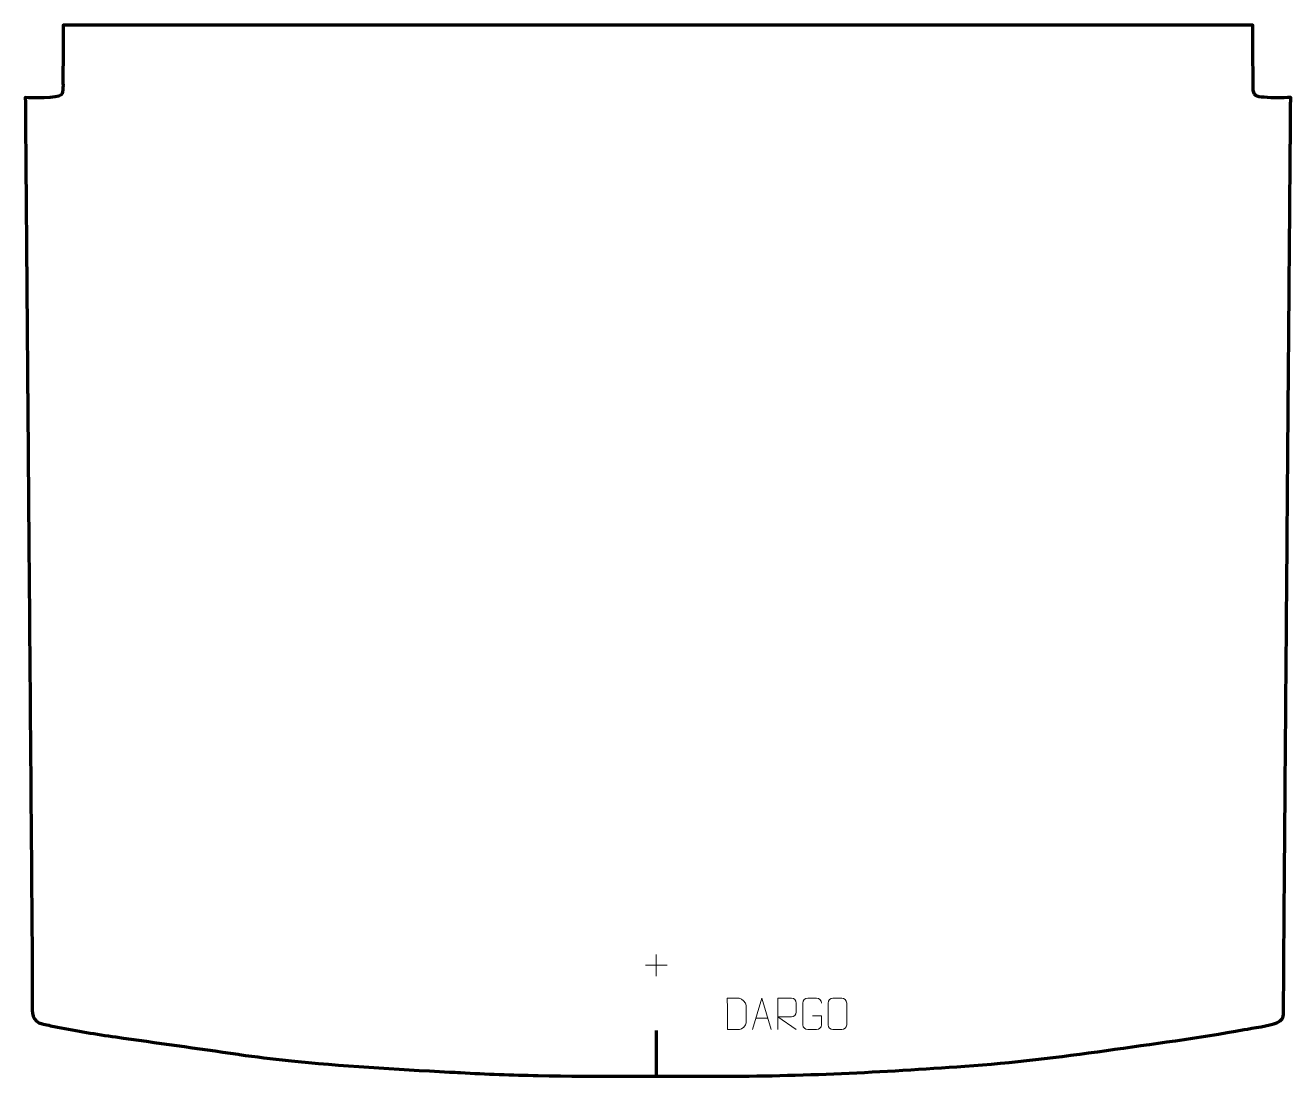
# Model space of a CAD drawing. Header units: millimetres. Extents: x 1056 to 2061, y -93 to 743.
import ezdxf

# ---------------------------------------------------------------- set-up
doc = ezdxf.new("R2010")
doc.units = ezdxf.units.MM
doc.header["$MEASUREMENT"] = 0
doc.layers.add('layer 2', color=7, linetype='Continuous')
doc.layers.add('layer 3', color=7, linetype='Continuous')

msp = doc.modelspace()

# ---------------------------------------------------------------- linework, layer by layer
at = {"layer": 'layer 2', "color": 142, "lineweight": 9}
for points in [[(1557.2954, 4.4141), (1557.2954, 4.4141), (1557.2954, -12.7317), (1557.2954, -12.7317)], [(1548.7225, -4.1588), (1548.7225, -4.1588), (1565.8683, -4.1588), (1565.8683, -4.1588)], [(1636.4903, -46.0265), (1636.4903, -46.0265), (1645.9821, -46.0265), (1645.9821, -46.0265)]]:
    msp.add_open_spline(points, degree=3, dxfattribs=at)
for points, knots in [([(1613.8552, -55.244), (1616.1861, -55.2437), (1621.1342, -55.2676), (1623.4647, -55.268), (1623.4647, -55.268), (1625.389, -55.3733), (1628.7061, -51.8331), (1628.6949, -49.8167), (1628.6949, -49.8167), (1628.6946, -44.049), (1628.6946, -41.8801), (1628.6949, -36.1132), (1628.6949, -36.1132), (1628.6907, -33.976), (1625.3176, -30.3173), (1623.1661, -30.3308), (1623.1661, -30.3308), (1620.8413, -30.3308), (1616.1189, -30.3308), (1613.7938, -30.3308), (1613.7938, -30.3308), (1613.7942, -36.0754), (1613.8555, -49.4991), (1613.8552, -55.244)], [0, 0, 0, 0, 0.142857143, 0.142857143, 0.142857143, 0.142857143, 0.285714286, 0.285714286, 0.285714286, 0.285714286, 0.428571429, 0.428571429, 0.428571429, 0.428571429, 0.571428571, 0.571428571, 0.571428571, 0.571428571, 0.714285714, 0.714285714, 0.714285714, 0.714285714, 1, 1, 1, 1]), ([(1633.7688, -55.2721), (1633.7688, -55.2721), (1641.1367, -30.3289), (1641.1367, -30.3289), (1641.1367, -30.3289), (1641.1367, -30.3289), (1648.7036, -55.2721), (1648.7036, -55.2721)], [0, 0, 0, 0, 0.333333333, 0.333333333, 0.333333333, 0.333333333, 1, 1, 1, 1]), ([(1653.899, -55.2721), (1653.899, -55.2721), (1653.899, -30.3289), (1653.899, -30.3289), (1653.899, -30.3289), (1657.4923, -30.3289), (1661.0864, -30.3289), (1664.6801, -30.3289), (1664.6801, -30.3289), (1667.0044, -30.3666), (1668.561, -31.8559), (1668.557, -34.2214), (1668.557, -34.2214), (1668.5566, -36.2561), (1668.5566, -39.3142), (1668.557, -41.3494), (1668.557, -41.3494), (1668.5505, -43.224), (1666.7389, -45.1651), (1664.7302, -45.1841), (1664.7302, -45.1841), (1664.7302, -45.1841), (1653.899, -45.1841), (1653.899, -45.1841), (1653.899, -45.1841), (1653.899, -45.1841), (1668.5477, -55.2721), (1668.5477, -55.2721)], [0, 0, 0, 0, 0.125, 0.125, 0.125, 0.125, 0.25, 0.25, 0.25, 0.25, 0.375, 0.375, 0.375, 0.375, 0.5, 0.5, 0.5, 0.5, 0.625, 0.625, 0.625, 0.625, 0.75, 0.75, 0.75, 0.75, 1, 1, 1, 1]), ([(1681.4745, -44.291), (1681.4745, -44.291), (1688.6397, -44.291), (1688.6397, -44.291), (1688.6397, -44.291), (1688.6397, -44.291), (1688.6397, -51.4561), (1688.6397, -51.4561), (1688.6397, -51.4561), (1688.5001, -53.7785), (1686.8235, -55.2575), (1684.6766, -55.2683), (1684.6766, -55.2683), (1682.3457, -55.2679), (1680.0147, -55.2679), (1677.6842, -55.2683), (1677.6842, -55.2683), (1675.7601, -55.3737), (1673.7887, -53.4899), (1673.7999, -51.4735), (1673.7999, -51.4735), (1673.8003, -45.7058), (1673.8003, -39.9384), (1673.7999, -34.1715), (1673.7999, -34.1715), (1673.8041, -32.0343), (1675.5502, -30.3158), (1677.7016, -30.3292), (1677.7016, -30.3292), (1680.0263, -30.3292), (1682.3515, -30.3292), (1684.6766, -30.3292), (1684.6766, -30.3292), (1686.6225, -30.2938), (1688.6131, -31.7847), (1688.6397, -34.2214)], [0, 0, 0, 0, 0.1, 0.1, 0.1, 0.1, 0.2, 0.2, 0.2, 0.2, 0.3, 0.3, 0.3, 0.3, 0.4, 0.4, 0.4, 0.4, 0.5, 0.5, 0.5, 0.5, 0.6, 0.6, 0.6, 0.6, 0.7, 0.7, 0.7, 0.7, 0.8, 0.8, 0.8, 0.8, 1, 1, 1, 1]), ([(1697.6933, -30.3291), (1700.0181, -30.3291), (1702.3432, -30.3291), (1704.6684, -30.3291), (1704.6684, -30.3291), (1706.6142, -30.2936), (1708.6048, -31.7846), (1708.6314, -34.2212), (1708.6314, -34.2212), (1708.631, -39.9658), (1708.631, -45.7107), (1708.6314, -51.456), (1708.6314, -51.456), (1708.4917, -53.7784), (1706.8152, -55.2574), (1704.6684, -55.2682), (1704.6684, -55.2682), (1702.3374, -55.2678), (1700.0065, -55.2678), (1697.676, -55.2682), (1697.676, -55.2682), (1695.7517, -55.3735), (1693.7804, -53.4898), (1693.7916, -51.4733), (1693.7916, -51.4733), (1693.792, -45.7057), (1693.792, -39.9384), (1693.7916, -34.1714), (1693.7916, -34.1714), (1693.7959, -32.0342), (1695.5418, -30.3156), (1697.6933, -30.3291)], [0, 0, 0, 0, 0.111111111, 0.111111111, 0.111111111, 0.111111111, 0.222222222, 0.222222222, 0.222222222, 0.222222222, 0.333333333, 0.333333333, 0.333333333, 0.333333333, 0.444444444, 0.444444444, 0.444444444, 0.444444444, 0.555555556, 0.555555556, 0.555555556, 0.555555556, 0.666666667, 0.666666667, 0.666666667, 0.666666667, 0.777777778, 0.777777778, 0.777777778, 0.777777778, 1, 1, 1, 1])]:
    msp.add_open_spline(points, degree=3, knots=knots, dxfattribs=at)
at = {"layer": 'layer 2', "color": 142, "lineweight": 158}
msp.add_open_spline([(1557.2712, -55.9413), (1557.2712, -55.9413), (1557.3196, -92.3186), (1557.3196, -92.3186)], degree=3, dxfattribs=at)
at = {"layer": 'layer 3', "color": 242, "lineweight": 158}
msp.add_open_spline([(1393.082, -88.9385), (1350.265, -86.8224), (1307.5318, -84.0924), (1264.8734, -79.7786), (1264.8734, -79.7786), (1251.9284, -78.4566), (1239.0143, -76.9106), (1226.1423, -74.9996), (1226.1423, -74.9996), (1226.1423, -74.9996), (1225.1856, -74.8575), (1225.1856, -74.8575), (1225.1856, -74.8575), (1192.7619, -70.018), (1160.2547, -65.7516), (1127.8049, -61.0915), (1127.8049, -61.0915), (1112.3506, -58.8557), (1096.9936, -56.3801), (1081.6736, -53.3445), (1081.6736, -53.3445), (1077.8806, -52.5858), (1074.1331, -51.7616), (1070.3722, -50.8571), (1070.3722, -50.8571), (1069.175, -50.5629), (1067.8356, -50.2402), (1066.702, -49.7538), (1066.702, -49.7538), (1060.2861, -46.6101), (1061.563, -38.5177), (1061.5532, -32.6372), (1061.5532, -32.6372), (1061.5419, -25.8966), (1061.5721, -19.1554), (1061.5428, -12.415), (1061.5428, -12.415), (1061.5428, -12.415), (1061.5386, -11.4523), (1061.5386, -11.4523), (1061.5386, -11.4523), (1061.4399, 0.9201), (1061.3411, 13.2924), (1061.2425, 25.6648), (1061.2425, 25.6648), (1060.4325, 127.1815), (1059.6226, 228.6982), (1058.8126, 330.215), (1058.8126, 330.215), (1058.5089, 368.2837), (1058.2051, 406.3526), (1057.9015, 444.4213), (1057.9015, 444.4213), (1057.8508, 450.7661), (1057.8002, 457.111), (1057.7496, 463.4557), (1057.7496, 463.4557), (1057.3953, 507.8693), (1057.0409, 552.2829), (1056.6866, 596.6964), (1056.6866, 596.6964), (1056.5346, 615.7308), (1056.3828, 634.7652), (1056.231, 653.7996), (1056.231, 653.7996), (1056.1474, 664.2685), (1056.0639, 674.7374), (1055.9804, 685.2063), (1055.9804, 685.2063), (1060.9471, 685.1704), (1081.8081, 684.2255), (1084.5288, 687.505), (1084.5288, 687.505), (1086.4489, 689.8194), (1085.8508, 696.3664), (1085.8757, 699.4992), (1085.8757, 699.4992), (1085.9677, 711.0387), (1085.9402, 722.5743), (1085.9998, 734.1131), (1085.9998, 734.1131), (1086.0187, 736.9646), (1086.0376, 739.8162), (1086.0565, 742.6678), (1086.0565, 742.6678), (1086.0565, 742.6678), (1558.7107, 742.6678), (1558.7107, 742.6678), (1558.7107, 742.6678), (1558.7107, 742.6678), (2031.3649, 742.6678), (2031.3649, 742.6678), (2031.3649, 742.6678), (2031.473, 726.2131), (2031.4401, 709.7032), (2031.6144, 693.2597), (2031.6144, 693.2597), (2031.6868, 686.4325), (2034.0071, 686.0416), (2040.4963, 685.4659), (2040.4963, 685.4659), (2047.3903, 684.8543), (2054.5159, 685.1835), (2061.441, 685.2063), (2061.441, 685.2063), (2061.3905, 678.8615), (2061.3398, 672.5167), (2061.2892, 666.172), (2061.2892, 666.172), (2061.2385, 659.8272), (2061.188, 653.4824), (2061.1373, 647.1375), (2061.1373, 647.1375), (2061.0867, 640.7927), (2061.0361, 634.4479), (2060.9854, 628.1031), (2060.9854, 628.1031), (2060.8842, 615.4136), (2060.7829, 602.724), (2060.6818, 590.0344), (2060.6818, 590.0344), (2060.4287, 558.3104), (2060.1755, 526.5864), (2059.9224, 494.8624), (2059.9224, 494.8624), (2059.8211, 482.1728), (2059.72, 469.4833), (2059.6187, 456.7937), (2059.6187, 456.7937), (2059.2643, 412.3801), (2058.91, 367.9666), (2058.5556, 323.553), (2058.5556, 323.553), (2058.0494, 260.105), (2057.5432, 196.657), (2057.037, 133.2091), (2057.037, 133.2091), (2056.8851, 114.1747), (2056.7333, 95.1403), (2056.5813, 76.106), (2056.5813, 76.106), (2056.4295, 57.0715), (2056.2777, 38.0372), (2056.1258, 19.0028), (2056.1258, 19.0028), (2055.9664, -1.2621), (2055.909, -21.5394), (2055.7012, -41.8016), (2055.7012, -41.8016), (2055.6562, -46.1852), (2054.5724, -47.9298), (2050.4664, -49.7945), (2050.4664, -49.7945), (2044.8895, -52.0974), (2031.1313, -54.0409), (2024.4114, -55.2689), (2024.4114, -55.2689), (1988.3828, -61.8031), (1951.2969, -66.6332), (1914.9933, -71.7987), (1914.9933, -71.7987), (1877.0843, -77.1871), (1840.6222, -81.5465), (1802.3973, -84.2831), (1802.3973, -84.2831), (1736.8292, -88.9772), (1672.1998, -92.3469), (1606.4259, -92.276), (1606.4259, -92.276), (1558.7453, -92.2245), (1511.0775, -92.6495), (1463.4002, -91.7494), (1463.4002, -91.7494), (1442.8015, -91.3258), (1422.2289, -90.5018), (1401.6564, -89.3918), (1401.6564, -89.3918), (1398.7985, -89.2361), (1395.9404, -89.0849), (1393.082, -88.9385)], degree=3, knots=[0, 0, 0, 0, 0.02173913, 0.02173913, 0.02173913, 0.02173913, 0.043478261, 0.043478261, 0.043478261, 0.043478261, 0.065217391, 0.065217391, 0.065217391, 0.065217391, 0.086956522, 0.086956522, 0.086956522, 0.086956522, 0.108695652, 0.108695652, 0.108695652, 0.108695652, 0.130434783, 0.130434783, 0.130434783, 0.130434783, 0.152173913, 0.152173913, 0.152173913, 0.152173913, 0.173913043, 0.173913043, 0.173913043, 0.173913043, 0.195652174, 0.195652174, 0.195652174, 0.195652174, 0.217391304, 0.217391304, 0.217391304, 0.217391304, 0.239130435, 0.239130435, 0.239130435, 0.239130435, 0.260869565, 0.260869565, 0.260869565, 0.260869565, 0.282608696, 0.282608696, 0.282608696, 0.282608696, 0.304347826, 0.304347826, 0.304347826, 0.304347826, 0.326086957, 0.326086957, 0.326086957, 0.326086957, 0.347826087, 0.347826087, 0.347826087, 0.347826087, 0.369565217, 0.369565217, 0.369565217, 0.369565217, 0.391304348, 0.391304348, 0.391304348, 0.391304348, 0.413043478, 0.413043478, 0.413043478, 0.413043478, 0.434782609, 0.434782609, 0.434782609, 0.434782609, 0.456521739, 0.456521739, 0.456521739, 0.456521739, 0.47826087, 0.47826087, 0.47826087, 0.47826087, 0.5, 0.5, 0.5, 0.5, 0.52173913, 0.52173913, 0.52173913, 0.52173913, 0.543478261, 0.543478261, 0.543478261, 0.543478261, 0.565217391, 0.565217391, 0.565217391, 0.565217391, 0.586956522, 0.586956522, 0.586956522, 0.586956522, 0.608695652, 0.608695652, 0.608695652, 0.608695652, 0.630434783, 0.630434783, 0.630434783, 0.630434783, 0.652173913, 0.652173913, 0.652173913, 0.652173913, 0.673913043, 0.673913043, 0.673913043, 0.673913043, 0.695652174, 0.695652174, 0.695652174, 0.695652174, 0.717391304, 0.717391304, 0.717391304, 0.717391304, 0.739130435, 0.739130435, 0.739130435, 0.739130435, 0.760869565, 0.760869565, 0.760869565, 0.760869565, 0.782608696, 0.782608696, 0.782608696, 0.782608696, 0.804347826, 0.804347826, 0.804347826, 0.804347826, 0.826086957, 0.826086957, 0.826086957, 0.826086957, 0.847826087, 0.847826087, 0.847826087, 0.847826087, 0.869565217, 0.869565217, 0.869565217, 0.869565217, 0.891304348, 0.891304348, 0.891304348, 0.891304348, 0.913043478, 0.913043478, 0.913043478, 0.913043478, 0.934782609, 0.934782609, 0.934782609, 0.934782609, 0.956521739, 0.956521739, 0.956521739, 0.956521739, 1, 1, 1, 1], dxfattribs=at)

doc.saveas('drawing.dxf')
